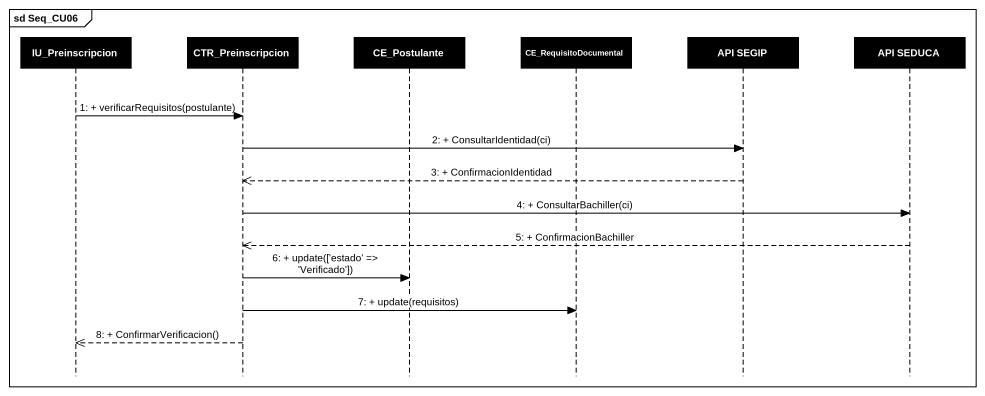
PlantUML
@startuml
mainframe sd Seq_CU06
hide footbox
participant IU_Preinscripcion #000000
participant CTR_Preinscripcion #000000
participant CE_Postulante #000000
participant CE_RequisitoDocumental #000000
participant "API SEGIP" as API_SEGIP #000000
participant "API SEDUCA" as API_SEDUCA #000000

IU_Preinscripcion -> CTR_Preinscripcion : 1: + verificarRequisitos(postulante)
CTR_Preinscripcion -> API_SEGIP : 2: + ConsultarIdentidad(ci)
API_SEGIP -->> CTR_Preinscripcion : 3: + ConfirmacionIdentidad
CTR_Preinscripcion -> API_SEDUCA : 4: + ConsultarBachiller(ci)
API_SEDUCA -->> CTR_Preinscripcion : 5: + ConfirmacionBachiller
CTR_Preinscripcion -> CE_Postulante : 6: + update(['estado' => 'Verificado'])
CTR_Preinscripcion -> CE_RequisitoDocumental : 7: + update(requisitos)
CTR_Preinscripcion -->> IU_Preinscripcion : 8: + ConfirmarVerificacion()
@enduml
